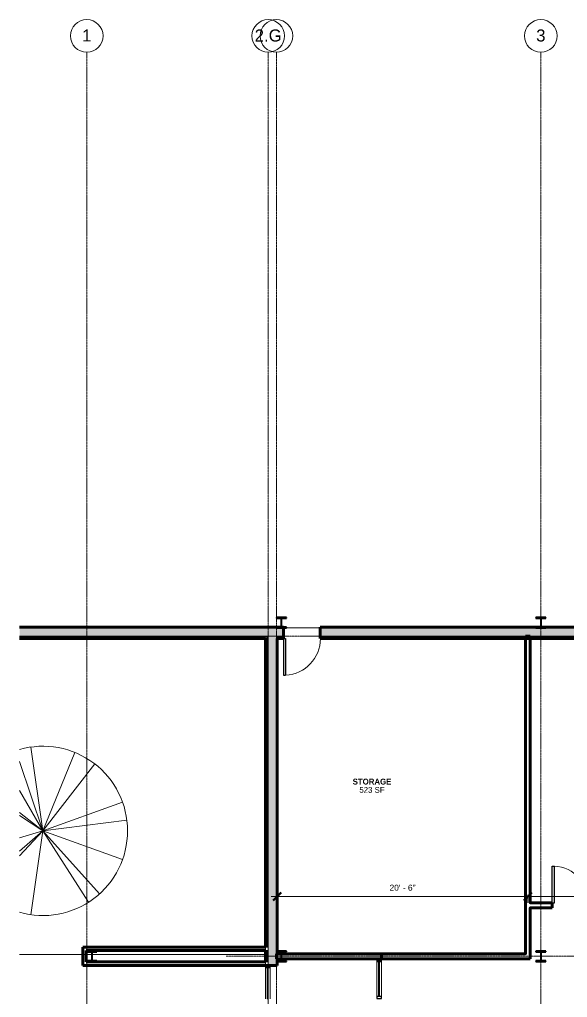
# Model space of a CAD drawing. Header units: inches. Extents: x 126 to 2219, y -1759 to -92.
# Drawn here: x 126 to 664, y -1051 to -92 of the extents above; entities that cross this region are included whole.
import ezdxf

# ---------------------------------------------------------------- set-up
doc = ezdxf.new("R2010")
doc.units = ezdxf.units.IN
doc.header["$MEASUREMENT"] = 0
doc.linetypes.add('Grid Line 1_2_', pattern=[0.875, 0.5, -0.125, 0.125, -0.125])
for name, color, linetype, lineweight in [('A-ANNO-DIMS', 211, 'Continuous', 9), ('A-ANNO-DIMS-64', 211, 'Continuous', 9), ('A-AREA-IDEN', 2, 'Continuous', 9), ('A-DOOR', 31, 'Continuous', 18), ('A-GLAZ-CURT', 52, 'Continuous', 9), ('A-GLAZ-CWMG', 51, 'Continuous', 9), ('A-WALL', 113, 'Continuous', 18), ('A-WALL-PATT', 111, 'Continuous', 60), ('C-TOPO', 7, 'Continuous', 9), ('I-WALL', 2, 'Continuous', 18), ('L-PLNT', 71, 'Continuous', 9), ('L-SITE-WALL', 31, 'Continuous', 18), ('S-COLS', 52, 'Continuous', 9), ('S-GRID', 1, 'Continuous', 9), ('S-GRID-IDEN', 1, 'Continuous', 9)]:
    doc.layers.add(name, color=color, linetype=linetype, lineweight=lineweight)
doc.styles.add('Arial', font='arial.ttf', dxfattribs={"height": 5.901198})
doc.styles.add('Arial_1', font='arial.ttf', dxfattribs={"height": 11.802395})
doc.styles.add('Century Gothic', font='GOTHIC.TTF', dxfattribs={"height": 5.748447})
doc.styles.add('Century Gothic_B', font='GOTHICB.TTF', dxfattribs={"height": 5.744479})
doc.dimstyles.new('Linear_-_3_32__Arial', dxfattribs={"dimscale": 12, "dimtxt": 6, "dimasz": 0.666667, "dimexe": 0.5, "dimexo": 0.333333, "dimgap": 0.333333, "dimtad": 1, "dimdec": 0, "dimzin": 1, "dimdsep": 46, "dimlunit": 4, "dimtxsty": 'Arial', "dimblk1": 'OBLIQUE', "dimblk2": 'OBLIQUE', "dimsah": 1, "dimcen": 0.09, "dimdle": 0.5, "dimazin": 0, "dimtfac": 1, "dimtdec": 4, "dimtix": 1, "dimtmove": 0, "dimatfit": 3, "dimfxl": 1, "dimtvp": 1, "dimfrac": 2, "dimtolj": 1, "dimtzin": 0, "dimarcsym": 2})
doc.dimstyles.new('Linear_-_3_32__Arial_1', dxfattribs={"dimscale": 12, "dimtxt": 6, "dimasz": 0.666667, "dimexe": 0.5, "dimexo": 0.333333, "dimgap": 0.333333, "dimtad": 1, "dimdec": 0, "dimzin": 1, "dimdsep": 46, "dimlunit": 4, "dimtxsty": 'Arial', "dimblk1": 'OBLIQUE', "dimblk2": 'OBLIQUE', "dimsah": 1, "dimcen": 0.09, "dimdle": 0.5, "dimazin": 0, "dimtfac": 1, "dimtdec": 4, "dimtix": 1, "dimtmove": 0, "dimatfit": 3, "dimfxl": 1, "dimtvp": 1, "dimfrac": 2, "dimtolj": 1, "dimtzin": 0, "dimarcsym": 2})
pattern_1 = [(161.57, (0.32, 0.32), (-2.56049618, -0.00053739), [0, -18.214, 2.022, 0]), (18.43, (-0.32, 0.32), (-2.56049618, 0.00053739), [0, -18.214, 2.022, 0]), (108.43, (0.32, 0.32), (1.2792209, -6.40087673), [6.07, -14.166]), (71.57, (-0.32, 0.32), (1.2792209, 6.40087673), [6.07, -14.166])]
pattern_2 = [(0, (0, 0), (0, 7.554), []), (90, (0, 0), (-7.554, 5e-16), [])]
pattern_3 = [(45, (0, 0), (-6.33568, 6.33568), []), (45, (0, 9.6), (-6.33568, 6.33568), [])]
pattern_4 = [(0, (0, 0), (20.48, 5.12), [0.845, -14.515, 0.845, -14.515, -81.92]), (0, (0, 0), (20.48, 5.12), [-30.72, 0.845, -29.875, 0.845, -14.515, -35.84]), (0, (0, 0), (20.48, 5.12), [-76.8, 0.845, -9.395, 0.845, -24.755]), (120, (7.68, 2.56), (-14.67405, 15.1762), [0.845, -14.515, 0.845, -14.515, -81.92]), (120, (7.68, 2.56), (-14.67405, 15.1762), [-30.72, 0.845, -29.875, 0.845, -14.515, -35.84]), (120, (7.68, 2.56), (-14.67405, 15.1762), [-76.8, 0.845, -9.395, 0.845, -24.755]), (240, (10.24, 12.8), (-5.80595, -20.2962), [0.845, -14.515, 0.845, -14.515, -81.92]), (240, (10.24, 12.8), (-5.80595, -20.2962), [-30.72, 0.845, -29.875, 0.845, -14.515, -35.84]), (240, (10.24, 12.8), (-5.80595, -20.2962), [-76.8, 0.845, -9.395, 0.845, -24.755])]

# ---------------------------------------------------------------- blocks, each defined once
blk = doc.blocks.new('Single-Flush - 36_ x 84_-458281-Floor Plan - Office Annex')
at = {"layer": 'A-DOOR', "color": 50, "lineweight": 30}
for p, q in [((16, 5.62), (16, 41.64)), ((18, 41.64), (16, 41.64)), ((18, 5.62), (18, 41.64)), ((18, 5.62), (16, 5.62))]:
    blk.add_line(p, q, dxfattribs=at)
at = {"layer": 'A-DOOR', "color": 7, "lineweight": 9}
blk.add_arc((18, 5.62), 36.07, 93.17885, 180, dxfattribs=at)
blk = doc.blocks.new('Rectangular Mullion - Exterior 2_ x 4_5_-626657-Floor Plan - Office Annex')
at = {"layer": 'A-GLAZ-CWMG', "color": 50, "lineweight": 30}
for p, q in [((-2, 3), (0, 3)), ((-2, -1.5), (-2, 3)), ((0, 3), (0, -1.5)), ((0, -1.5), (-2, -1.5))]:
    blk.add_line(p, q, dxfattribs=at)
blk = doc.blocks.new('System Panel - Exterior Glazing-430041-Floor Plan - Office Annex')
at = {"layer": 'A-GLAZ-CURT', "color": 10, "lineweight": 18}
for p, q in [((17.09375, -0.25), (-17.09375, -0.25)), ((-17.09375, -0.25), (-17.09375, -1.25)), ((-17.09375, -1.25), (17.09375, -1.25)), ((17.09375, -1.25), (17.09375, -0.25))]:
    blk.add_line(p, q, dxfattribs=at)
at = {"layer": 'A-GLAZ-CURT', "color": 130}
for p, q in [((-17.09375, -1.25), (-17.09375, -0.25)), ((17.09375, -0.25), (17.09375, -1.25))]:
    blk.add_line(p, q, dxfattribs=at)
at = {"layer": 'A-GLAZ-CURT', "color": 254}
for p, q in [((17.09375, -0.25), (-17.09375, -0.25)), ((-17.09375, -1.25), (17.09375, -1.25))]:
    blk.add_line(p, q, dxfattribs=at)
blk = doc.blocks.new('Rectangular Mullion - Exterior 2_ x 4_5_-430036-Floor Plan - Office Annex')
at = {"layer": 'A-GLAZ-CWMG', "color": 7}
for p, q in [((2042.44, -1489.46), (2042.44, -1455.27)), ((2046.94, -1489.46), (2046.94, -1455.27))]:
    blk.add_line(p, q, dxfattribs=at)
blk = doc.blocks.new('Rectangular Mullion - Exterior 2_ x 4_5_-430038-Floor Plan - Office Annex')
at = {"layer": 'A-GLAZ-CWMG', "color": 50, "lineweight": 30}
for p, q in [((-1, 3), (1, 3)), ((-1, -1.5), (-1, 3)), ((1, 3), (1, -1.5)), ((1, -1.5), (-1, -1.5))]:
    blk.add_line(p, q, dxfattribs=at)
blk = doc.blocks.new('System Panel - Exterior Glazing-637811-Floor Plan - Office Annex')
at = {"layer": 'A-GLAZ-CURT', "color": 10, "lineweight": 18}
for p, q in [((15.375, -0.25), (-15.375, -0.25)), ((-15.375, -0.25), (-15.375, -1.25)), ((-15.375, -1.25), (15.375, -1.25)), ((15.375, -1.25), (15.375, -0.25))]:
    blk.add_line(p, q, dxfattribs=at)
at = {"layer": 'A-GLAZ-CURT', "color": 130}
for p, q in [((-15.375, -1.25), (-15.375, -0.25)), ((15.375, -0.25), (15.375, -1.25))]:
    blk.add_line(p, q, dxfattribs=at)
at = {"layer": 'A-GLAZ-CURT', "color": 254}
for p, q in [((15.375, -0.25), (-15.375, -0.25)), ((-15.375, -1.25), (15.375, -1.25))]:
    blk.add_line(p, q, dxfattribs=at)
blk = doc.blocks.new('Rectangular Mullion - Exterior 2_ x 4_5_-637809-Floor Plan - Office Annex')
at = {"layer": 'A-GLAZ-CWMG', "color": 130}
blk.add_line((367.7, -1019.33), (367.94, -1019.33), dxfattribs=at)
at = {"layer": 'A-GLAZ-CWMG', "color": 7}
for p, q in [((367.7, -1021.33), (367.7, -1052.08)), ((372.2, -1021.33), (372.2, -1052.08))]:
    blk.add_line(p, q, dxfattribs=at)
blk = doc.blocks.new('RPC Tree - Deciduous - Hawthorn - 25_ 2-635736-Floor Plan - Office Annex')
at = {"layer": 'L-PLNT', "color": 252}
for q in [(-11.77, 82.16), (31.21, 76.91), (-22.95, 67.97), (50.79, 65.64), (-22.95, 39.43), (78.02, 28.3), (-22.95, 18.15), (-22.95, 15.1), (82.32, 10.6), (-22.95, -24.4), (-22.95, -19.78), (-22.95, -6.89), (-11.79, -82.16), (44.81, -69.86), (55.58, -61.64), (78.11, -28.05)]:
    blk.add_line((0, 0), q, dxfattribs=at)
for start, end in [(360, 106.06104), (253.93896, 360)]:
    blk.add_arc((0, 0), 83, start, end, dxfattribs=at)
blk = doc.blocks.new('Rectangular Mullion - Exterior 2_ x 4_5_-430033-Floor Plan - Office Annex')
at = {"layer": 'A-GLAZ-CWMG', "color": 50, "lineweight": 30}
for p, q in [((-1, 3), (1, 3)), ((-1, -1.5), (-1, 3)), ((1, 3), (1, -1.5)), ((1, -1.5), (-1, -1.5))]:
    blk.add_line(p, q, dxfattribs=at)
blk = doc.blocks.new('Grid - Grid Head - Circle-50561-Floor Plan - Office Annex')
at = {"layer": 'S-GRID-IDEN', "color": 7}
blk.add_circle((0, 0), 0.25, dxfattribs=at)
blk = doc.blocks.new('Open Source Metal Building_Exterior_rvt-1-Floor Plan - Office Annex')
at = {"layer": 'A-WALL-PATT', "lineweight": 9}
h = blk.add_hatch(dxfattribs=at)
h.set_pattern_fill('FP_2', color=8, style=0, pattern_type=2)
h.set_pattern_definition(pattern_1)
h.paths.add_polyline_path([(1738.07, -696.46), (2210.15, -696.46), (2210.15, -688.46), (1644.4, -688.46), (1644.4, -696.46), (1729.93, -696.46)], flags=0)
h.paths.add_polyline_path([(1138.4, -696.46), (1138.4, -688.46), (421.56, -688.46), (421.56, -696.46), (1103.21, -696.46)], flags=0)
h.paths.add_polyline_path([(1234.94, -696.46), (1234.94, -688.46), (1174.4, -688.46), (1174.4, -696.46)], flags=0)
h.paths.add_polyline_path([(1540.94, -696.46), (1608.4, -696.46), (1608.4, -688.46), (1540.94, -688.46)], flags=0)
h.paths.add_polyline_path([(321.83, -696.46), (385.56, -696.46), (385.56, -688.46), (126.49, -688.46), (126.49, -696.46), (256.72, -696.46)], flags=0)
h = blk.add_hatch(dxfattribs=at)
h.set_pattern_fill('FP_3', style=0, pattern_type=2)
h.set_pattern_definition(pattern_2)
h.paths.add_polyline_path([(1884.58, -697.46), (2034.31, -697.46), (2034.31, -696.46), (1644.4, -696.46), (1644.4, -697.46), (1819.47, -697.46)], flags=0)
h.paths.add_polyline_path([(2210.15, -697.46), (2210.15, -696.46), (2042.31, -696.46), (2042.31, -697.46), (2079.92, -697.46)], flags=0)
h.paths.add_polyline_path([(1234.94, -697.46), (1234.94, -696.46), (1174.4, -696.46), (1174.4, -697.46)], flags=0)
h.paths.add_polyline_path([(1540.94, -697.46), (1608.4, -697.46), (1608.4, -696.46), (1540.94, -696.46)], flags=0)
h.paths.add_polyline_path([(1103.21, -697.46), (1138.4, -697.46), (1138.4, -696.46), (421.56, -696.46), (421.56, -697.46), (1038.09, -697.46)], flags=0)
h.paths.add_polyline_path([(378.44, -697.46), (385.56, -697.46), (385.56, -696.46), (378.44, -696.46)], flags=0)
h.paths.add_polyline_path([(370.44, -697.46), (370.44, -696.46), (126.49, -696.46), (126.49, -697.46), (369.44, -697.46)], flags=0)
h = blk.add_hatch(dxfattribs=at)
h.set_pattern_fill('FP_3', style=0, pattern_type=2)
h.set_pattern_definition(pattern_2)
h.paths.add_polyline_path([(370.44, -1015.83), (370.44, -1004.85), (369.44, -1004.85), (369.44, -1015.83)], flags=0)
h.paths.add_polyline_path([(370.44, -1001.35), (370.44, -697.46), (369.44, -697.46), (369.44, -1001.35)], flags=0)
h = blk.add_hatch(dxfattribs=at)
h.set_pattern_fill('FP_2', color=8, style=0, pattern_type=2)
h.set_pattern_definition(pattern_1)
h.paths.add_polyline_path([(370.67, -1019.33), (378.44, -1019.33), (378.44, -696.46), (370.44, -696.46), (370.44, -1019.33)], flags=0)
h = blk.add_hatch(dxfattribs=at)
h.set_pattern_fill('FP_1', style=0, pattern_type=2)
h.set_pattern_definition(pattern_4)
h.paths.add_polyline_path([(481.44, -1008.59), (481.44, -1007.96), (379.19, -1007.96), (379.19, -1008.59), (386.95, -1008.59)], flags=0)
h = blk.add_hatch(dxfattribs=at)
h.set_pattern_fill('FP_1', style=0, pattern_type=2)
h.set_pattern_definition(pattern_4)
h.paths.add_polyline_path([(481.44, -1012.71), (481.44, -1012.09), (379.19, -1012.09), (379.19, -1012.71), (386.95, -1012.71)], flags=0)
at = {"layer": 'S-COLS'}
h = blk.add_hatch(dxfattribs=at)
h.set_pattern_fill('FP_4', color=256, style=0, pattern_type=2)
h.set_pattern_definition(pattern_3)
h.paths.add_polyline_path([(388.44, -688.46), (388.44, -687.9), (384.3, -687.9), (383.81, -687.7), (383.61, -687.21), (383.61, -679.73), (383.81, -679.24), (384.3, -679.04), (388.44, -679.04), (388.44, -678.48), (378.44, -678.48), (378.44, -679.04), (382.58, -679.04), (383.06, -679.24), (383.27, -679.73), (383.27, -687.21), (383.06, -687.7), (382.58, -687.9), (378.44, -687.9), (378.44, -688.46), (386.95, -688.46)], flags=0)
h = blk.add_hatch(dxfattribs=at)
h.set_pattern_fill('FP_4', color=256, style=0, pattern_type=2)
h.set_pattern_definition(pattern_3)
h.paths.add_polyline_path([(632.92, -688.46), (642.92, -688.46), (642.92, -687.9), (638.78, -687.9), (638.29, -687.7), (638.09, -687.21), (638.09, -679.73), (638.29, -679.24), (638.78, -679.04), (642.92, -679.04), (642.92, -678.48), (632.92, -678.48), (632.92, -679.04), (637.05, -679.04), (637.54, -679.24), (637.75, -679.73), (637.75, -687.21), (637.54, -687.7), (637.05, -687.9), (632.92, -687.9)], flags=0)
h = blk.add_hatch(dxfattribs=at)
h.set_pattern_fill('FP_4', color=256, style=0, pattern_type=2)
h.set_pattern_definition(pattern_3)
h.paths.add_polyline_path([(192.44, -1015.33), (202.44, -1015.33), (202.44, -1014.77), (198.3, -1014.77), (197.81, -1014.57), (197.61, -1014.08), (197.61, -1006.6), (197.81, -1006.11), (198.3, -1005.9), (202.44, -1005.9), (202.44, -1005.35), (192.44, -1005.35), (192.44, -1005.9), (196.58, -1005.9), (197.06, -1006.11), (197.27, -1006.6), (197.27, -1014.08), (197.06, -1014.57), (196.58, -1014.77), (192.44, -1014.77)], flags=0)
h = blk.add_hatch(dxfattribs=at)
h.set_pattern_fill('FP_4', color=256, style=0, pattern_type=2)
h.set_pattern_definition(pattern_3)
h.paths.add_polyline_path([(378.44, -1015.33), (388.44, -1015.33), (388.44, -1014.77), (384.3, -1014.77), (383.81, -1014.57), (383.61, -1014.08), (383.61, -1006.6), (383.81, -1006.11), (384.3, -1005.9), (388.44, -1005.9), (388.44, -1005.35), (378.44, -1005.35), (378.44, -1005.9), (382.58, -1005.9), (383.06, -1006.11), (383.27, -1006.6), (383.27, -1014.08), (383.06, -1014.57), (382.58, -1014.77), (378.44, -1014.77)], flags=0)
h = blk.add_hatch(dxfattribs=at)
h.set_pattern_fill('FP_4', color=256, style=0, pattern_type=2)
h.set_pattern_definition(pattern_3)
h.paths.add_polyline_path([(642.92, -1015.33), (642.92, -1014.77), (638.78, -1014.77), (638.29, -1014.57), (638.09, -1014.08), (638.09, -1006.6), (638.29, -1006.11), (638.78, -1005.9), (642.92, -1005.9), (642.92, -1005.35), (632.92, -1005.35), (632.92, -1005.9), (637.05, -1005.9), (637.54, -1006.11), (637.75, -1006.6), (637.75, -1014.08), (637.54, -1014.57), (637.05, -1014.77), (632.92, -1014.77), (632.92, -1015.33)], flags=0)
at = {"layer": 'A-WALL', "color": 10}
for p, q in [((385.56, -688.46), (126.49, -688.46)), ((1138.4, -688.46), (421.56, -688.46)), ((370.44, -696.46), (126.49, -696.46)), ((369.44, -697.46), (126.49, -697.46)), ((369.44, -698.96), (367.94, -698.96)), ((369.44, -697.46), (369.44, -698.96)), ((369.44, -1001.35), (369.44, -698.96)), ((370.44, -696.46), (370.44, -697.46)), ((370.44, -697.46), (370.44, -698.96)), ((370.44, -1001.35), (370.44, -698.96)), ((385.56, -696.46), (378.44, -696.46)), ((378.44, -696.46), (378.44, -697.46)), ((379.19, -697.46), (378.44, -697.46)), ((378.44, -697.46), (379.19, -697.46)), ((378.44, -697.46), (378.44, -698.96)), ((378.44, -1008.59), (378.44, -698.96)), ((385.56, -697.46), (379.19, -697.46)), ((379.19, -697.46), (379.19, -698.96)), ((1138.4, -696.46), (421.56, -696.46)), ((1138.4, -697.46), (421.56, -697.46)), ((369.44, -1001.35), (367.94, -1001.35)), ((369.44, -1004.85), (367.94, -1004.85)), ((370.44, -1001.35), (369.44, -1001.35)), ((369.44, -1015.83), (369.44, -1004.85)), ((370.44, -1004.85), (369.44, -1004.85)), ((370.44, -1004.85), (370.44, -1001.35)), ((370.44, -1001.35), (370.44, -1004.85)), ((370.44, -1015.83), (370.44, -1004.85)), ((369.44, -1015.83), (367.94, -1015.83)), ((370.44, -1015.83), (369.44, -1015.83)), ((370.44, -1019.33), (370.44, -1015.83)), ((370.44, -1015.83), (370.44, -1019.33)), ((378.44, -1012.09), (378.44, -1008.59)), ((379.19, -1008.59), (378.44, -1008.59)), ((378.44, -1012.09), (378.44, -1008.59)), ((378.44, -1019.33), (378.44, -1012.09)), ((379.19, -1012.09), (378.44, -1012.09)), ((379.19, -1007.96), (379.19, -1008.59)), ((379.19, -1008.59), (481.44, -1008.59)), ((379.19, -1012.09), (379.19, -1012.71)), ((379.19, -1012.09), (481.44, -1012.09))]:
    blk.add_line(p, q, dxfattribs=at)
at = {"layer": 'C-TOPO'}
for p, q in [((388.44, -688.46), (421.56, -688.46)), ((126.49, -1008.71), (179.41, -1008.71)), ((179.41, -1008.71), (126.49, -1008.71)), ((179.41, -1008.71), (188.44, -1008.71)), ((188.44, -1008.71), (179.41, -1008.71)), ((191.94, -1008.71), (197.27, -1008.71)), ((197.27, -1008.71), (191.94, -1008.71)), ((197.61, -1008.71), (294.62, -1008.71)), ((294.62, -1008.71), (197.61, -1008.71)), ((294.62, -1008.71), (367.94, -1008.71)), ((367.94, -1008.71), (294.62, -1008.71))]:
    blk.add_line(p, q, dxfattribs=at)
at = {"layer": 'C-TOPO', "color": 254}
for p, q in [((188.44, -1008.71), (191.94, -1008.71)), ((191.94, -1008.71), (188.44, -1008.71))]:
    blk.add_line(p, q, dxfattribs=at)
at = {"layer": 'I-WALL', "color": 250, "lineweight": 60}
for p, q in [((367.94, -1001.35), (188.44, -1001.35)), ((188.44, -1001.35), (188.44, -1004.85)), ((188.44, -1004.85), (188.44, -1019.33)), ((191.94, -1004.85), (367.94, -1004.85)), ((191.94, -1015.83), (191.94, -1004.85)), ((367.94, -1015.83), (191.94, -1015.83)), ((481.44, -1007.96), (379.19, -1007.96)), ((379.19, -1012.71), (481.44, -1012.71)), ((481.44, -1012.71), (481.44, -1007.96)), ((188.44, -1019.33), (191.94, -1019.33)), ((191.94, -1019.33), (367.94, -1019.33))]:
    blk.add_line(p, q, dxfattribs=at)
at = {"layer": 'I-WALL', "color": 9}
for p, q in [((367.94, -1001.35), (188.44, -1001.35)), ((188.44, -1004.85), (188.44, -1001.35)), ((188.44, -1004.85), (188.44, -1019.33)), ((191.94, -1004.85), (367.94, -1004.85)), ((191.94, -1015.83), (191.94, -1004.85)), ((367.94, -1015.83), (191.94, -1015.83)), ((191.94, -1019.33), (188.44, -1019.33)), ((191.94, -1019.33), (367.7, -1019.33))]:
    blk.add_line(p, q, dxfattribs=at)
at = {"layer": 'I-WALL', "color": 10}
for p, q in [((367.94, -1001.35), (367.94, -1004.85)), ((367.94, -1015.83), (367.94, -1019.33)), ((367.7, -1019.33), (367.94, -1019.33))]:
    blk.add_line(p, q, dxfattribs=at)
at = {"layer": 'L-SITE-WALL', "color": 250, "lineweight": 60}
for p, q in [((385.56, -687.71), (126.49, -687.71)), ((385.56, -698.96), (385.56, -687.71)), ((1138.4, -687.71), (421.56, -687.71)), ((421.56, -687.71), (421.56, -698.96)), ((126.49, -698.96), (367.94, -698.96)), ((367.94, -698.96), (367.94, -1001.35)), ((379.19, -698.96), (385.56, -698.96)), ((379.19, -1007.96), (379.19, -698.96)), ((421.56, -698.96), (1138.4, -698.96)), ((367.94, -1004.85), (367.94, -1015.83)), ((379.19, -1019.33), (379.19, -1012.71)), ((367.94, -1019.33), (370.44, -1019.33)), ((370.44, -1019.33), (379.19, -1019.33))]:
    blk.add_line(p, q, dxfattribs=at)
at = {"layer": 'S-COLS', "color": 90, "lineweight": 40}
for p, q in [((388.44, -678.48), (378.44, -678.48)), ((378.44, -678.48), (378.44, -679.04)), ((378.44, -679.04), (382.58, -679.04)), ((383.27, -679.73), (383.27, -687.21)), ((383.61, -687.21), (383.61, -679.73)), ((384.3, -679.04), (388.44, -679.04)), ((388.44, -679.04), (388.44, -678.48)), ((642.92, -678.48), (632.92, -678.48)), ((632.92, -678.48), (632.92, -679.04)), ((632.92, -679.04), (637.05, -679.04)), ((637.75, -679.73), (637.75, -687.21)), ((638.09, -687.21), (638.09, -679.73)), ((638.78, -679.04), (642.92, -679.04)), ((642.92, -679.04), (642.92, -678.48)), ((382.58, -687.9), (378.44, -687.9)), ((378.44, -687.9), (378.44, -688.46)), ((378.44, -688.46), (388.44, -688.46)), ((388.44, -687.9), (384.3, -687.9)), ((388.44, -688.46), (388.44, -687.9)), ((637.05, -687.9), (632.92, -687.9)), ((632.92, -687.9), (632.92, -688.46)), ((632.92, -688.46), (642.92, -688.46)), ((642.92, -687.9), (638.78, -687.9)), ((642.92, -688.46), (642.92, -687.9)), ((202.44, -1005.35), (192.44, -1005.35)), ((192.44, -1005.35), (192.44, -1005.9)), ((192.44, -1005.9), (196.58, -1005.9)), ((198.3, -1005.9), (202.44, -1005.9)), ((202.44, -1005.9), (202.44, -1005.35)), ((388.44, -1005.35), (378.44, -1005.35)), ((378.44, -1005.35), (378.44, -1005.9)), ((378.44, -1005.9), (382.58, -1005.9)), ((384.3, -1005.9), (388.44, -1005.9)), ((388.44, -1005.9), (388.44, -1005.35)), ((642.92, -1005.35), (632.92, -1005.35)), ((632.92, -1005.35), (632.92, -1005.9)), ((632.92, -1005.9), (637.05, -1005.9)), ((638.78, -1005.9), (642.92, -1005.9)), ((642.92, -1005.9), (642.92, -1005.35)), ((196.58, -1014.77), (192.44, -1014.77)), ((192.44, -1014.77), (192.44, -1015.33)), ((192.44, -1015.33), (202.44, -1015.33)), ((197.27, -1006.6), (197.27, -1014.08)), ((197.61, -1014.08), (197.61, -1006.6)), ((202.44, -1014.77), (198.3, -1014.77)), ((202.44, -1015.33), (202.44, -1014.77)), ((382.58, -1014.77), (378.44, -1014.77)), ((378.44, -1014.77), (378.44, -1015.33)), ((378.44, -1015.33), (388.44, -1015.33)), ((383.27, -1006.6), (383.27, -1014.08)), ((383.61, -1014.08), (383.61, -1006.6)), ((388.44, -1014.77), (384.3, -1014.77)), ((388.44, -1015.33), (388.44, -1014.77)), ((637.05, -1014.77), (632.92, -1014.77)), ((632.92, -1014.77), (632.92, -1015.33)), ((632.92, -1015.33), (642.92, -1015.33)), ((637.75, -1006.6), (637.75, -1014.08)), ((638.09, -1014.08), (638.09, -1006.6)), ((642.92, -1014.77), (638.78, -1014.77)), ((642.92, -1015.33), (642.92, -1014.77))]:
    blk.add_line(p, q, dxfattribs=at)
for centre, start, end in [((382.58, -679.73), 0, 90), ((384.3, -679.73), 90, 180), ((637.05, -679.73), 0, 90), ((638.78, -679.73), 90, 180), ((382.58, -687.21), 270, 0), ((384.3, -687.21), 180, 270), ((637.05, -687.21), 270, 0), ((638.78, -687.21), 180, 270), ((196.58, -1006.6), 0, 90), ((198.3, -1006.6), 90, 180), ((382.58, -1006.6), 0, 90), ((384.3, -1006.6), 90, 180), ((637.05, -1006.6), 0, 90), ((638.78, -1006.6), 90, 180), ((196.58, -1014.08), 270, 0), ((198.3, -1014.08), 180, 270), ((382.58, -1014.08), 270, 0), ((384.3, -1014.08), 180, 270), ((637.05, -1014.08), 270, 0), ((638.78, -1014.08), 180, 270)]:
    blk.add_arc(centre, 0.691, start, end, dxfattribs=at)
at = {"layer": 'S-GRID', "linetype": 'Grid Line 1_2_'}
for p, q in [((192.44, -1631.19), (192.44, -124.28)), ((370.44, -1631.19), (370.44, -124.28)), ((378.44, -1631.19), (378.44, -124.28)), ((637.92, -1631.19), (637.92, -124.28)), ((329.05, -688.46), (2105.65, -688.46)), ((329.05, -696.46), (2105.65, -696.46)), ((329.05, -1010.34), (2105.65, -1010.34))]:
    blk.add_line(p, q, dxfattribs=at)
at = {"color": 252, "lineweight": 9}
for name, p, rotation in [('Single-Flush - 36_ x 84_-458281-Floor Plan - Office Annex', (403.56, -693.34), 180), ('Rectangular Mullion - Exterior 2_ x 4_5_-430036-Floor Plan - Office Annex', (2523.87, -2504.97), 180), ('System Panel - Exterior Glazing-430041-Floor Plan - Office Annex', (478.44, -1032.61), 89.9999999999999), ('System Panel - Exterior Glazing-637811-Floor Plan - Office Annex', (369.2, -1036.7), 89.9999999999999)]:
    blk.add_blockref(name, p, dxfattribs=dict(at, rotation=rotation))
for name, p in [('RPC Tree - Deciduous - Hawthorn - 25_ 2-635736-Floor Plan - Office Annex', (149.44, -887.46)), ('Rectangular Mullion - Exterior 2_ x 4_5_-637809-Floor Plan - Office Annex', (0, 0))]:
    blk.add_blockref(name, p, dxfattribs=at)
at = {"color": 252, "lineweight": 9, "extrusion": (0, 0, -1), "rotation": 90.0000000000001}
for name, p in [('Rectangular Mullion - Exterior 2_ x 4_5_-626657-Floor Plan - Office Annex', (-478.44, -1012.71)), ('Rectangular Mullion - Exterior 2_ x 4_5_-430033-Floor Plan - Office Annex', (-478.44, -1014.51)), ('Rectangular Mullion - Exterior 2_ x 4_5_-626657-Floor Plan - Office Annex', (-369.2, -1019.33)), ('Rectangular Mullion - Exterior 2_ x 4_5_-430038-Floor Plan - Office Annex', (-478.44, -1050.7))]:
    blk.add_blockref(name, p, dxfattribs=at)
at = {"layer": 'S-GRID-IDEN', "char_height": 11.8, "width": 10.944, "attachment_point": 2, "line_spacing_factor": 0.938532, "style": 'Arial_1', "bg_fill": 3, "box_fill_scale": 1.25, "bg_fill_color": 0, "bg_fill_transparency": 0}
for s, insert in [('1', (192.43, -101.98)), ('2', (378.43, -101.98)), ('3', (637.91, -101.98))]:
    blk.add_mtext(s, dxfattribs=dict(at, insert=insert))
at = {"color": 170, "lineweight": 5, "xscale": 63.99999999999997, "yscale": 63.99999999999997, "zscale": 63.99999999999997}
for p in [(192.44, -108.28), (637.92, -108.28)]:
    blk.add_blockref('Grid - Grid Head - Circle-50561-Floor Plan - Office Annex', p, dxfattribs=at)
at = {"layer": 'S-GRID-IDEN', "insert": (370.43, -101.98), "char_height": 11.802, "width": 31.68, "attachment_point": 2, "line_spacing_factor": 0.938532, "style": 'Arial_1', "bg_fill": 3, "box_fill_scale": 1.25, "bg_fill_color": 0, "bg_fill_transparency": 0}
blk.add_mtext('2.G', dxfattribs=at)
at = {"color": 170, "lineweight": 5, "xscale": 63.99999999999997, "yscale": 63.99999999999997, "zscale": 63.99999999999997}
for p in [(370.44, -108.28), (378.44, -108.28)]:
    blk.add_blockref('Grid - Grid Head - Circle-50561-Floor Plan - Office Annex', p, dxfattribs=at)
blk = doc.blocks.new('Single-Flush - 36_ x 84_-340240-Floor Plan - Office Annex')
at = {"layer": 'A-DOOR', "lineweight": 30}
for p, q in [((16, -2.37), (16, -38.39)), ((18, -2.37), (16, -2.37)), ((18, -2.37), (18, -38.39)), ((18, -38.39), (16, -38.39))]:
    blk.add_line(p, q, dxfattribs=at)
at = {"layer": 'A-DOOR', "lineweight": 9}
blk.add_arc((18, -2.37), 36.07, 180, 266.82115, dxfattribs=at)
blk = doc.blocks.new('DIMBLOCK46-Floor Plan - Office Annex')
at = {"layer": 'A-ANNO-DIMS-64', "lineweight": 50}
for p, q in [((379.19, -951.85), (383.19, -947.85)), ((625.19, -951.85), (629.19, -947.85)), ((379.19, -951.85), (375.19, -955.85)), ((625.19, -951.85), (621.19, -955.85))]:
    blk.add_line(p, q, dxfattribs=at)
at = {"layer": 'A-ANNO-DIMS-64'}
for p, q in [((373.19, -951.85), (625.19, -951.85)), ((379.19, -950.2), (379.19, -957.85)), ((379.19, -951.85), (379.19, -950.2)), ((625.19, -950.2), (625.19, -957.85)), ((625.19, -951.85), (625.19, -950.2))]:
    blk.add_line(p, q, dxfattribs=at)
at = {"layer": 'A-ANNO-DIMS-64', "color": 0, "insert": (489.45, -940.2), "char_height": 5.901, "width": 30.5723, "attachment_point": 1, "line_spacing_factor": 0.938532, "style": 'Arial'}
blk.add_mtext('20\' - 6"', dxfattribs=at)
blk = doc.blocks.new('_Oblique')
at = {"color": 0, "linetype": 'ByBlock', "lineweight": -2}
blk.add_line((-0.5, -0.5), (0.5, 0.5), dxfattribs=at)
blk = doc.blocks.new('DIMBLOCK47-Floor Plan - Office Annex')
at = {"layer": 'A-ANNO-DIMS-64', "lineweight": 50}
for p, q in [((625.19, -951.85), (629.19, -947.85)), ((900.4, -951.85), (904.4, -947.85)), ((625.19, -951.85), (621.19, -955.85)), ((900.4, -951.85), (896.4, -955.85))]:
    blk.add_line(p, q, dxfattribs=at)
at = {"layer": 'A-ANNO-DIMS-64'}
for p, q in [((625.19, -950.2), (625.19, -957.85)), ((625.19, -951.85), (625.19, -950.2)), ((625.19, -951.85), (900.4, -951.85)), ((900.4, -950.2), (900.4, -957.85)), ((900.4, -951.85), (900.4, -950.2))]:
    blk.add_line(p, q, dxfattribs=at)
at = {"layer": 'A-ANNO-DIMS-64', "color": 0, "insert": (747.79, -940.2), "char_height": 5.901, "width": 36, "attachment_point": 1, "line_spacing_factor": 0.938532, "style": 'Arial'}
blk.add_mtext('22\' - 11"', dxfattribs=at)

msp = doc.modelspace()

# ---------------------------------------------------------------- hatches: boundary and pattern name
at = {"layer": 'A-WALL-PATT', "lineweight": 9}
h = msp.add_hatch(dxfattribs=at)
h.set_pattern_fill('FP_1', color=256, style=0, pattern_type=2)
h.set_pattern_definition(pattern_4)
h.paths.add_polyline_path([(623.44, -1008.59), (623.44, -696.46), (622.81, -696.46), (622.81, -1008.59)], flags=0)
h = msp.add_hatch(dxfattribs=at)
h.set_pattern_fill('FP_1', color=256, style=0, pattern_type=2)
h.set_pattern_definition(pattern_4)
h.paths.add_polyline_path([(627.56, -1012.71), (627.56, -962.15), (626.94, -962.15), (626.94, -1012.71)], flags=0)
h.paths.add_polyline_path([(626.94, -958.65), (627.56, -958.65), (627.56, -696.46), (626.94, -696.46), (626.94, -949.68)], flags=0)
h = msp.add_hatch(dxfattribs=at)
h.set_pattern_fill('FP_1', color=256, style=0, pattern_type=2)
h.set_pattern_definition(pattern_4)
h.paths.add_polyline_path([(898.03, -958.65), (898.03, -958.02), (685.19, -958.02), (685.19, -958.65), (842.75, -958.65)], flags=0)
h.paths.add_polyline_path([(649.19, -958.65), (649.19, -958.02), (627.56, -958.02), (627.56, -958.65), (647.41, -958.65)], flags=0)
h = msp.add_hatch(dxfattribs=at)
h.set_pattern_fill('FP_1', color=256, style=0, pattern_type=2)
h.set_pattern_definition(pattern_4)
h.paths.add_polyline_path([(898.65, -962.77), (898.65, -962.15), (685.19, -962.15), (685.19, -962.77), (898.03, -962.77)], flags=0)
h.paths.add_polyline_path([(649.19, -962.77), (649.19, -962.15), (627.56, -962.15), (627.56, -962.77), (647.41, -962.77)], flags=0)
h = msp.add_hatch(dxfattribs=at)
h.set_pattern_fill('FP_1', color=256, style=0, pattern_type=2)
h.set_pattern_definition(pattern_4)
h.paths.add_polyline_path([(622.81, -1008.59), (622.81, -1007.96), (378.44, -1007.96), (378.44, -1008.59), (582.29, -1008.59)], flags=0)
h = msp.add_hatch(dxfattribs=at)
h.set_pattern_fill('FP_1', color=256, style=0, pattern_type=2)
h.set_pattern_definition(pattern_4)
h.paths.add_polyline_path([(622.81, -1012.71), (626.94, -1012.71), (626.94, -1012.09), (378.44, -1012.09), (378.44, -1012.71), (582.29, -1012.71)], flags=0)

# ---------------------------------------------------------------- linework, layer by layer
at = {"layer": 'A-WALL'}
for p, q in [((623.44, -1008.59), (623.44, -696.46)), ((626.94, -958.65), (626.94, -696.46)), ((649.19, -958.65), (626.94, -958.65)), ((626.94, -1012.09), (626.94, -962.15)), ((626.94, -962.15), (649.19, -962.15)), ((378.44, -1008.59), (623.44, -1008.59)), ((378.44, -1012.09), (626.94, -1012.09))]:
    msp.add_line(p, q, dxfattribs=at)
at = {"layer": 'I-WALL', "lineweight": 60}
for p, q in [((622.81, -696.46), (622.81, -1007.96)), ((627.56, -696.46), (622.81, -696.46)), ((627.56, -958.02), (627.56, -696.46)), ((649.19, -958.02), (627.56, -958.02)), ((649.19, -962.77), (649.19, -958.02)), ((627.56, -1012.71), (627.56, -962.77)), ((627.56, -962.77), (649.19, -962.77)), ((622.81, -1007.96), (378.44, -1007.96)), ((378.44, -1007.96), (378.44, -1012.71)), ((378.44, -1012.71), (627.56, -1012.71))]:
    msp.add_line(p, q, dxfattribs=at)

# ---------------------------------------------------------------- block references
at = {"layer": 'A-DOOR', "rotation": 180}
msp.add_blockref('Single-Flush - 36_ x 84_-340240-Floor Plan - Office Annex', (667.19, -960.4), dxfattribs=at)

# ---------------------------------------------------------------- texts
at = {"layer": 'A-AREA-IDEN', "attachment_point": 2}
for s, insert, char_height, width, line_spacing_factor, style in [('STORAGE', (472.28, -836.29), 5.744, 42.696, 0.984796, 'Century Gothic_B'), ('523 SF', (472.23, -844.41), 5.748, 27.648, 0.984117, 'Century Gothic')]:
    msp.add_mtext(s, dxfattribs=dict(at, insert=insert, char_height=char_height, width=width, line_spacing_factor=line_spacing_factor, style=style))

# ---------------------------------------------------------------- dimensions: what is measured, and where the dimension line sits
at = {"layer": 'A-ANNO-DIMS'}
for base, p1, p2, dimstyle, override, picture, middle in [((625.19, -951.85), (379.19, -946.2), (625.19, -946.2), 'Linear_-_3_32__Arial', {"dimpost": '<>', "dimfxl": 246}, 'DIMBLOCK46-Floor Plan - Office Annex', (502.19, -944.84)), ((900.4, -951.85), (625.19, -946.2), (900.4, -946.2), 'Linear_-_3_32__Arial_1', {"dimpost": '<>', "dimfxl": 275.216051}, 'DIMBLOCK47-Floor Plan - Office Annex', (762.79, -944.89))]:
    dim = msp.add_linear_dim(base=base, p1=p1, p2=p2, dimstyle=dimstyle, override=override, dxfattribs=at)
    dim.commit()
    dim.dimension.update_dxf_attribs({"geometry": picture, "text_midpoint": middle})

# ---------------------------------------------------------------- next in the draw order: block references
at = {"lineweight": 5}
msp.add_blockref('Open Source Metal Building_Exterior_rvt-1-Floor Plan - Office Annex', (0, 0), dxfattribs=at)

doc.saveas('drawing.dxf')
